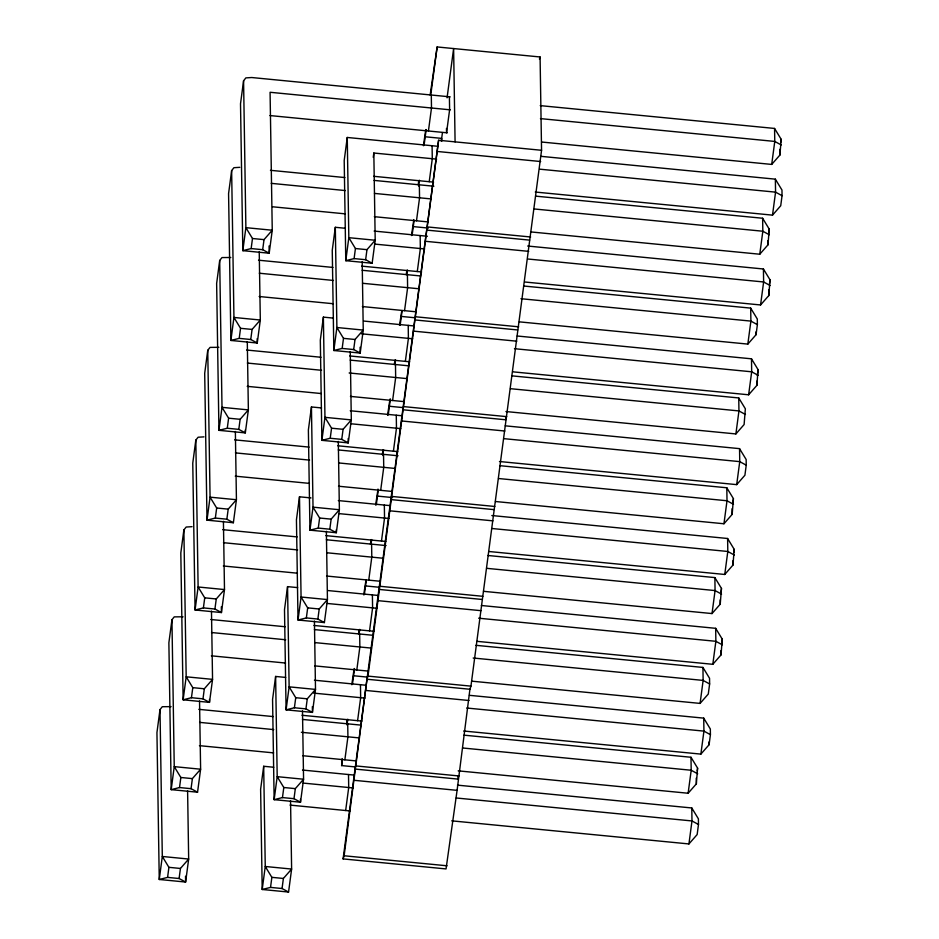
<?xml version="1.0" encoding="UTF-8"?>
<svg xmlns="http://www.w3.org/2000/svg" width="939" height="939" viewBox="0 0 939 939"><rect width="100%" height="100%" fill="white"/><g stroke="black" fill="none" stroke-linecap="round" stroke-linejoin="round"><path stroke-width="1.41" d="M355.353 766.917L341.632 765.59L342.183 758.559M351.785 684.684L354.132 668.732M363.722 594.857L365.952 580.302M343.099 858.903L344.12 855.769L366.973 679.237L367.994 676.115L438.607 140.263L541.557 150.287L470.944 686.139L469.923 689.261L457.093 790.345L446.048 868.927L343.099 858.903L438.607 140.263M375.659 505.029L378.006 489.066M387.596 415.202L389.943 399.239M399.533 325.375L401.775 310.821M411.482 235.536L413.829 219.585M423.419 145.709L425.766 129.746M239.809 167.33L233.928 167.694L231.64 170.581L228.576 193.587L230.888 340.446L257.251 343.017L260.314 320.023L259.234 251.781M171.086 706.644L162.294 706.715L159.994 709.614L156.942 732.608L159.254 879.479L185.617 882.038L188.669 859.044L187.6 790.802M183.035 616.794L174.231 616.876L171.943 619.763L168.879 642.769L171.191 789.64L197.554 792.199L200.617 769.205L199.538 700.964M192.049 526.673L186.168 527.037L183.88 529.936L180.816 552.93L183.128 699.801L209.491 702.372L212.554 679.366L211.475 611.125M203.986 436.87L198.106 437.234L195.817 440.121L192.765 463.115L195.066 609.986L221.44 612.557L224.491 589.563L223.423 521.309M218.846 347.324L210.054 347.395L207.754 350.294L204.702 373.288L207.003 520.159L233.377 522.73L236.428 499.724L235.36 431.482M230.783 257.497L221.991 257.568L219.691 260.467L216.639 283.461L218.94 430.332L245.314 432.891L248.365 409.897L247.297 341.655M450.168 96.858L251.746 77.526L245.865 77.89L243.577 80.789L240.513 103.783L242.825 250.654L269.188 253.225L272.251 230.219L270.08 92.28L450.38 109.84M185.523 876.24L185.617 882.038L179.103 878.517L180.441 868.458L188.669 859.044L162.306 856.474L159.254 879.479L167.576 877.39L168.914 867.331L162.306 856.474L159.994 709.614M197.554 792.199L191.051 788.678L192.389 778.619L200.617 769.205L174.243 766.635L171.191 789.64L179.513 787.551L180.851 777.492L174.243 766.635L171.943 619.763M209.444 699.461L209.491 702.372L202.988 698.839L204.326 688.78L212.554 679.366L186.18 676.808L183.128 699.801L191.45 697.712L192.788 687.653L186.18 676.808L183.88 529.936M221.346 606.747L221.44 612.557L214.925 609.024L216.263 598.965L224.491 589.563L198.117 586.992L195.066 609.986L203.399 607.909L204.737 597.838L198.117 586.992L195.817 440.121M233.377 522.73L226.862 519.197L228.2 509.138L236.428 499.724L210.066 497.165L207.003 520.159L215.336 518.07L216.674 508.011L210.066 497.165L207.754 350.294M245.267 429.992L245.314 432.891L238.799 429.369L240.138 419.31L248.365 409.897L222.003 407.338L218.94 430.332L227.273 428.243L228.611 418.184L222.003 407.338L219.691 260.467M257.18 338.662L257.251 343.017L250.748 339.495L252.086 329.425L260.314 320.023L233.94 317.452L230.888 340.446L239.21 338.369L240.548 328.31L233.94 317.452L231.64 170.581M269.082 245.959L269.188 253.225L262.685 249.692L264.023 239.633L272.251 230.219L245.877 227.661L242.825 250.654L251.147 248.565L252.485 238.506L245.877 227.661L243.577 80.789M273.742 767.257L263.683 766.271L260.619 789.265L262.204 889.479L288.566 892.05L291.618 869.056L290.55 800.721M285.679 677.43L275.62 676.444L272.568 699.438L274.141 799.652L300.503 802.223L303.567 779.229L302.487 710.893M297.628 587.614L287.557 586.629L284.505 609.634L286.078 709.837L312.441 712.408L315.504 689.414L314.424 621.078M310.997 497.928L299.494 496.801L296.442 519.795L298.015 620.01L324.389 622.58L327.441 599.587L326.373 531.251M321.502 407.937L311.443 406.951L308.379 429.956L309.952 530.159L336.326 532.73L339.378 509.736L338.31 441.412M333.439 318.11L323.38 317.124L320.316 340.129L321.889 440.332L348.263 442.903L351.315 419.909L350.247 351.573M345.376 228.283L335.317 227.297L332.253 250.29L333.838 350.505L360.2 353.076L363.252 330.082L362.184 261.746M437.891 146.296L347.254 137.47L344.202 160.463L345.775 260.678L372.137 263.249L375.201 240.243L373.828 153.022L436.647 159.137M288.566 892.05L282.052 888.517L283.39 878.458L291.618 869.056L265.256 866.486L262.204 889.479L270.526 887.402L271.864 877.343L265.256 866.486L263.683 766.271M300.457 799.312L300.503 802.223L294.001 798.69L295.327 788.631L303.567 779.229L277.193 776.659L274.141 799.652L282.463 797.575L283.801 787.504L277.193 776.659L275.62 676.444M312.358 706.598L312.441 712.408L305.938 708.886L307.276 698.816L315.504 689.414L289.13 686.843L286.078 709.837L294.4 707.76L295.738 697.7L289.13 686.843L287.557 586.629M324.389 622.58L317.875 619.047L319.213 608.988L327.441 599.587L301.067 597.016L298.015 620.01L306.349 617.932L307.687 607.873L301.067 597.016L299.494 496.801M336.279 529.831L336.326 532.73L329.812 529.209L331.15 519.138L339.378 509.736L313.016 507.166L309.952 530.159L318.286 528.082L319.624 518.023L313.016 507.166L311.443 406.951M348.193 438.536L348.263 442.903L341.749 439.37L343.087 429.311L351.315 419.909L324.953 417.339L321.889 440.332L330.223 438.255L331.561 428.196L324.953 417.339L323.38 317.124M360.107 347.254L360.2 353.076L353.686 349.543L355.024 339.484L363.252 330.082L336.89 327.511L333.838 350.505L342.16 348.428L343.498 338.357L336.89 327.511L335.317 227.297M372.137 263.249L365.635 259.716L366.973 249.657L375.201 240.243L348.827 237.684L345.775 260.678L354.097 258.589L355.435 248.53L348.827 237.684L347.254 137.47M373.252 157.329L373.828 153.022M346.573 723.863L347.148 719.52M358.51 634.036L359.085 629.682M370.447 544.209L371.034 539.855M382.384 454.382L382.971 450.027M394.333 364.555L394.908 360.2M406.27 274.716L406.845 270.373M418.207 184.889L418.782 180.534M430.144 95.062L437.14 46.95L540.089 56.974L541.557 150.287M341.632 765.59L342.406 759.792M347.019 725.014L347.794 719.215M352.418 684.449L354.531 668.509M359.156 633.743L359.731 629.388M364.355 594.622L366.28 580.126M371.093 543.904L371.668 539.561M376.293 504.795L378.217 490.299M382.842 455.532L383.605 449.734M388.23 414.956L390.354 399.028M394.967 364.25L395.554 359.907M400.167 325.129L402.092 310.645M406.916 274.423L407.491 270.08M412.115 235.302L414.04 220.818M418.653 186.039L419.428 180.241M424.052 145.475L426.165 129.535M430.79 94.757L437.14 46.95M344.859 759.815L347.923 736.822L347.712 723.84M356.808 669.976L359.86 646.983L359.66 634.001M368.745 580.138L371.797 557.144L371.598 544.162M380.682 490.334L383.734 467.329L383.535 454.347M392.619 400.495L395.671 377.501L395.472 364.52M404.556 310.668L407.62 287.674L407.409 274.693M416.493 220.794L419.557 197.8L419.346 184.819M428.43 130.99L431.494 107.997L431.294 95.015M345.658 810.51L348.709 787.516L348.51 774.534M357.595 720.683L360.658 697.689L360.447 684.707M369.532 630.879L372.595 607.873L372.384 594.892M381.48 541.04L384.532 518.046L384.333 505.065M393.418 451.201L396.469 428.196L396.27 415.214M405.355 361.362L408.406 338.369L408.207 325.387M417.292 271.535L420.355 248.542L420.144 235.56M429.229 181.708L432.292 158.714L432.081 145.733M441.295 141.284L442.445 132.587M447.07 97.82L453.619 48.558L455.086 141.871M471.589 681.151L700.083 703.405L703.135 680.411L702.935 667.429L475.897 645.316M483.526 591.324L712.02 613.566L715.072 590.572L714.872 577.591L487.834 555.477M495.463 501.508L723.957 523.762L727.009 500.757L726.809 487.775L499.771 465.674M519.337 321.854L747.831 344.097L750.895 321.103L750.684 308.121L523.645 286.008M531.286 231.968L759.768 254.223L762.832 231.229L762.621 218.247L535.594 196.134M697.219 771.001L697.595 768.125L690.987 757.268L463.96 735.155M720.718 594.199L721.481 588.448L714.872 577.591M732.843 502.952L733.418 498.632L726.809 487.775M768.665 233.412L769.229 229.104L762.621 218.247M780.79 142.176L781.178 139.301L774.569 128.443L540.254 105.626M458.185 770.849L688.134 793.244L696.351 783.865L697.595 768.125M702.935 667.429L709.544 678.287L709.626 683.968L708.288 694.027L700.083 703.405M712.02 613.566L720.225 604.188L721.481 588.448M723.957 523.762L732.174 514.372L733.418 498.632M511.708 375.835L738.747 397.948L745.355 408.805L744.111 424.545L735.894 433.935L505.945 411.54M747.831 344.097L756.048 334.718L757.386 324.659L757.292 318.978L750.684 308.121M759.768 254.223L767.985 244.844L769.229 229.104M541.768 142.035L771.705 164.419L779.922 155.041L781.178 139.301M451.706 820.839L688.933 843.938L691.984 820.944L691.785 807.963L457.469 785.145M463.655 731.011L700.87 754.111L703.933 731.117L703.722 718.135L469.418 695.318M477.047 641.337L712.807 664.307L715.87 641.302L715.659 628.32L481.355 605.502M499.466 461.519L736.692 484.63L739.744 461.624L739.545 448.642L505.229 425.825M512.858 371.832L748.629 394.791L751.681 371.797L751.482 358.815L517.166 335.998M535.289 192.037L772.504 215.137L775.567 192.143L775.356 179.161L541.052 156.344M721.704 643.497L722.279 639.177L715.659 628.32M733.829 552.226L734.216 549.35L727.608 538.493L491.836 515.534M757.327 375.424L758.09 369.673L751.482 358.815M769.452 284.153L770.027 279.845L763.419 268.988L527.659 246.03M691.785 807.963L698.393 818.82L698.487 824.501L697.149 834.56L688.933 843.938M700.87 754.111L709.086 744.733L710.424 734.674L710.33 728.993L703.722 718.135M712.807 664.307L721.023 654.917L722.279 639.177M727.608 538.493L727.807 551.475L724.755 574.48L732.96 565.09L734.216 549.35M739.545 448.642L746.153 459.5L746.235 465.181L744.909 475.24L736.692 484.63M748.629 394.791L756.846 385.413L758.09 369.673M524.795 282.005L760.567 304.964L768.783 295.585L770.027 279.845M775.356 179.161L781.964 190.018L782.058 195.699L780.72 205.758L772.504 215.137M539.42 59.063L540.089 56.974M540.453 118.607L774.769 141.425L781.26 144.982M269.927 115.556L447.316 132.833M425.203 136.777L441.682 138.385L441.717 141.296M437.715 151.508L540.664 161.531M539.796 169.184L775.567 192.143L782.058 195.699M373.616 176.297L433.595 182.131M270.455 170.311L344.906 177.565M374.098 180.405L433.877 186.227M271.23 183.351L345.388 190.57M374.473 193.411L431.177 198.927M534.338 208.974L762.832 231.229L769.323 234.785M272.533 206.78L345.247 213.857M374.332 216.686L428.125 221.921M427.691 226.968L530.641 236.992M413.266 226.604L428.36 228.083M426.67 230.09L529.619 240.114M374.133 231.076L427.409 236.264M425.778 241.335L528.727 251.359M374.72 244.093L424.71 248.964M527.859 259.011L763.63 281.97L770.121 285.526M252.485 238.506L264.023 239.633M355.435 248.53L366.973 249.657M251.147 248.565L262.685 249.692M354.097 258.589L365.635 259.716M361.679 266.124L421.646 271.958M258.518 260.197L332.969 267.439M362.161 270.279L420.484 275.96M259.293 273.226L333.451 280.456M362.536 283.285L419.24 288.801M520.945 298.708L750.895 321.103L757.386 324.659M259.141 296.513L333.31 303.731M362.384 306.56L416.177 311.807M415.754 316.795L518.704 326.819M401.329 316.443L415.05 317.769M414.733 319.929L517.682 329.953M363.639 321.044L414.017 325.95M413.841 331.162L516.79 341.197M361.351 333.791L412.773 338.791M514.466 348.698L751.681 371.797L758.184 375.354M240.548 328.31L252.086 329.425M343.498 338.357L355.024 339.484M239.21 338.369L250.748 339.495M342.16 348.428L353.686 349.543M349.742 355.951L409.709 361.797M246.581 350.024L321.021 357.266M350.224 360.118L408.547 365.799M247.356 363.064L321.514 370.283M349.144 372.971L407.291 378.64M510.464 388.687L738.946 410.93L745.449 414.486M247.203 386.34L321.361 393.558M350.447 396.399L404.24 401.634M403.817 406.622L506.767 416.646M389.392 406.27L403.113 407.608M402.796 409.756L505.745 419.78L505.698 416.857M350.259 410.742L402.08 415.777M401.904 421.001L504.853 431.024M350.846 423.759L400.836 428.63M503.985 438.666L739.744 461.624L746.235 465.181M228.611 418.184L240.138 419.31M331.561 428.196L343.087 429.311M227.273 428.243L238.799 429.369M330.223 438.255L341.749 439.37M337.805 445.779L397.772 451.624M234.644 439.851L309.084 447.105M338.286 449.945L398.054 455.767M235.407 452.891L309.577 460.11M338.662 462.939L395.354 468.467M498.515 478.514L727.009 500.757L733.5 504.313M235.266 476.167L309.424 483.385M338.51 486.226L392.302 491.461M391.868 496.449L494.818 506.473M377.443 496.097L392.549 497.564M390.859 499.583L493.808 509.607M338.322 500.581L390.143 505.628M389.967 510.828L492.916 520.852M338.909 513.61L388.887 518.469M492.036 528.516L727.807 551.475L734.298 555.031M216.674 508.011L228.2 509.138M319.624 518.023L331.15 519.138M215.336 518.07L226.862 519.197M318.286 528.082L329.812 529.209M325.868 535.629L385.835 541.474M488.984 551.51L724.755 574.468M222.707 529.666L297.147 536.908M326.338 539.761L386.117 545.571M223.47 542.695L297.64 549.925M326.713 552.754L383.417 558.271M486.578 568.318L715.072 590.572L721.563 594.129M223.329 565.982L297.487 573.201M326.572 576.03L380.365 581.276M379.931 586.288L482.881 596.312M365.506 585.924L379.239 587.262M378.91 589.41L481.86 599.434M327.817 590.549L378.206 595.455M378.018 600.655L480.968 610.679M326.96 603.437L376.95 608.296M478.644 618.202L715.87 641.302L722.361 644.858M204.737 597.838L216.263 598.965M307.687 607.873L319.213 608.988M203.399 607.909L214.925 609.024M306.349 617.932L317.875 619.047M313.931 625.456L373.898 631.301M210.77 619.494L285.21 626.747M314.401 629.588L372.724 635.269M211.533 632.534L285.702 639.764M314.776 642.593L371.48 648.11M473.186 658.016L703.135 680.411L709.626 683.968M211.381 655.821L285.55 663.04M314.635 665.868L368.428 671.103M367.994 676.115L470.944 686.139M353.569 675.751L367.302 677.089M366.973 679.237L469.923 689.261M314.436 680.223L366.257 685.27M366.081 690.482L469.031 700.506M313.603 693.111L365.013 698.111M466.706 708.018L703.933 731.117L710.424 734.674M192.788 687.653L204.326 688.78M295.738 697.7L307.276 698.816M191.45 697.712L202.988 698.839M294.4 707.76L305.938 708.886M301.982 715.272L361.961 721.105M198.822 709.344L273.272 716.586M302.464 719.427L360.787 725.108M199.596 722.373L273.754 729.603M301.384 732.291L359.543 737.948M462.704 747.996L691.198 770.25L697.689 773.806M199.444 745.66L273.613 752.878M302.687 755.707L356.48 760.954M356.057 765.942L459.007 775.966M355.036 769.064L457.986 779.1L457.939 776.177M302.499 770.05L354.32 775.098M354.144 780.309L457.093 790.345M303.086 783.079L353.076 787.938M456.225 797.986L691.984 820.944L698.487 824.501M180.851 777.492L192.389 778.619M283.801 787.504L295.327 788.631M179.513 787.551L191.051 788.678M282.463 797.575L294.001 798.69M290.045 805.099L350.012 810.944M344.12 855.769L447.07 865.793M168.914 867.331L180.441 868.458M271.864 877.343L283.39 878.458M167.576 877.39L179.103 878.517M270.526 887.402L282.052 888.517M779.84 149.36L779.922 155.041M774.569 128.443L774.769 141.425L771.705 164.395M767.914 240.584L767.985 244.844M768.689 289.905L768.783 295.585M763.419 268.988L763.63 281.97L760.567 304.94M756.001 331.878L756.048 334.718M756.775 381.152L756.846 385.413M738.747 397.948L738.946 410.93L735.894 433.9M732.08 508.703L732.174 514.372M732.901 560.829L732.96 565.09M720.166 599.927L720.225 604.188M720.952 650.657L721.023 654.917M709.039 741.892L709.086 744.733M696.257 778.185L696.351 783.865M690.987 757.268L691.198 770.25L688.134 793.22M449.405 96.776L449.617 109.757L446.553 132.763L446.483 128.432"/></g></svg>
